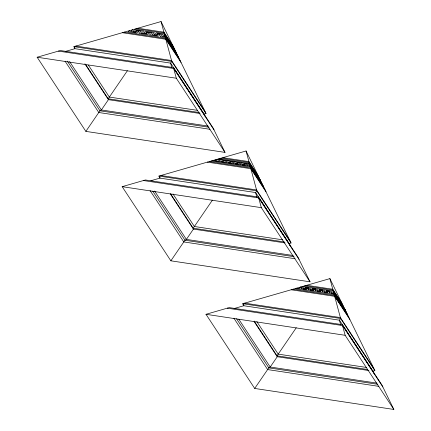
<?xml version="1.0" encoding="UTF-8"?>
<svg xmlns="http://www.w3.org/2000/svg" width="431" height="431" viewBox="0 0 431 431"><rect width="100%" height="100%" fill="white"/><g stroke="black" fill="none" stroke-linecap="round" stroke-linejoin="round"><path stroke-width="0.65" d="M177.281 55.006L178.913 58.093M214.04 160.44L218.038 159.389L217.267 159.276M85.855 131.385L225.009 152.385L213.016 127.856L173.445 67.602L60.383 50.54L37.152 57.231L85.855 131.385L99.954 110.789L101.366 109.959L108.418 99.663L108.181 98.78L85.715 64.58M127.404 70.7L108.181 98.78L199.364 112.539M170.865 260.814L310.018 281.815L298.026 257.285L258.455 197.037L145.392 179.975L122.162 186.666L170.865 260.814L184.964 240.223L186.381 239.394L193.427 229.093L193.19 228.209L170.73 194.009M212.413 200.135L193.19 228.209L284.379 241.969M254.699 388.45L393.848 409.45L381.861 384.921L342.289 324.672L229.227 307.605L205.991 314.296L254.699 388.45L268.799 367.853L270.21 367.023L277.262 356.728L277.02 355.844L254.193 321.084M296.242 327.765L277.02 355.844L367.541 369.502M129.591 30.612L128.212 31.781L137.047 33.117L138.954 31.49L135.426 30.957L136.061 30.418L141.363 31.215L138.814 33.381L147.644 34.717L149.557 33.09L146.023 32.557L146.659 32.018L151.96 32.815L149.412 34.981L158.247 36.317L160.154 34.69L156.625 34.157L157.261 33.618L162.557 34.415L160.014 36.581L165.31 37.384L166.549 39.264L164.777 35.39M132.737 29.707L130.62 31.506L135.916 32.309L136.552 31.765L133.023 31.231L134.93 29.61L143.765 30.94L141.217 33.106L146.518 33.909L147.154 33.365L143.62 32.831L145.533 31.21L154.363 32.54L151.814 34.706L157.116 35.509L157.751 34.965L154.217 34.432L156.13 32.81L164.421 34.06L167.32 40.051L169.178 42.874L166.086 36.597L169.173 41.301L171.032 45.697L172.885 48.52L169.792 42.243L172.885 46.952L174.744 51.343L176.597 54.171L173.504 47.889L175.169 50.427M164.54 34.502L162.417 36.306L165.132 36.716L165.466 37.222L164.928 35.94M204.084 114.102L206.018 113.542L161.054 21.55L73.933 46.64L74.935 48.681L170.601 63.12L204.084 114.102L205.226 116.44M65.253 51.472L74.935 48.681M289.099 243.531L291.033 242.976L246.063 150.979L158.947 176.069L159.944 178.116L255.615 192.555L289.099 243.531L290.526 246.451M150.909 180.718L159.944 178.116M372.928 371.166L374.862 370.606L329.898 278.615L242.777 303.704L243.779 305.746L339.445 320.185L372.928 371.166L374.07 373.505M234.098 308.537L243.779 305.746M249.948 165.407L248.832 165.633L247.48 163.834L249.608 164.157L251.688 167.32L251.817 168.494M250.05 165.8L249.102 165.989L250.147 166.15L251.844 168.731L249.624 164.179M137.823 28.241L163.915 32.18L173.046 46.079M135.884 28.796L164.152 33.063L174.043 48.127M124.268 32.142L165.579 38.375L180.039 60.394M122.334 32.702L165.816 39.264L181.036 62.436M75.872 46.079L171.538 60.518L205.021 111.5M58.444 51.1L173.682 68.491L214.013 129.898M37.152 57.231L176.301 78.232L225.009 152.385M197.716 110.395L109.355 97.061L88.382 65.129M200.097 113.498L108.418 99.663L84.869 63.81M208.092 126.067L101.366 109.959L69.596 61.59M209.024 127.253L99.954 110.789L67.344 61.143M210.042 129.3L98.78 112.507L65.043 61.148M222.832 157.671L248.924 161.609L258.056 175.514M220.898 158.231L249.161 162.498L259.058 177.556M218.722 158.856L249.43 163.489L260.179 179.856M211.459 160.946L250.325 166.813L263.928 187.523M209.283 161.577L250.594 167.81L265.054 189.823M207.343 162.131L250.831 168.693L266.051 191.865M160.882 175.514L256.547 189.952L290.036 240.929M143.458 180.53L258.692 197.921L299.028 259.327M122.162 186.666L261.315 207.667L310.018 281.815M282.725 239.83L194.365 226.49L173.025 193.998M285.112 242.933L193.427 229.093L170.25 193.799M293.102 255.497L186.381 239.394L154.61 191.019M294.039 256.682L184.964 240.223L152.725 191.132M295.052 258.729L183.789 241.936L150.058 190.577M306.667 285.306L332.754 289.244L341.885 303.144M304.728 285.861L332.996 290.128L342.887 305.191M302.551 286.491L333.26 291.124L344.013 307.492M296.743 288.161L299.448 288.517A2.893 1.142 -3 0 1 301.247 286.987L301.07 287.089A2.893 1.649 -37.5 0 0 300.445 287.224M295.289 288.581L334.154 294.448L347.758 315.158M293.112 289.206L334.424 295.445L348.884 317.458M291.178 289.767L334.661 296.329L349.88 319.5M344.412 308.973L344.762 309.022L347.009 313.623M244.711 303.144L340.382 317.582L373.866 368.564M227.288 308.165L342.526 325.556L382.857 386.963M205.991 314.296L345.145 335.296L393.848 409.45M366.555 367.46L278.2 354.126L256.854 321.634M368.941 370.563L277.262 356.728L254.08 321.434M376.936 383.132L270.21 367.023L238.812 319.22M377.868 384.317L268.799 367.853L236.554 318.762M378.887 386.365L267.624 369.572L233.888 318.213M164.599 34.722L167.169 40.207L170.261 44.91L167.163 38.634L169.022 41.457L170.875 45.853L173.968 50.562L170.875 44.285L172.729 47.108L174.587 51.504L177.68 56.208L174.587 49.931L175.918 51.957M260.927 181.392L259.521 179.242L261.709 183.558L261.628 182.819M263.179 185.993L262.07 183.725M206.018 113.542L171.775 61.407L161.054 21.55M291.033 242.976L256.79 190.836L246.063 150.979M374.862 370.606L340.619 318.471L329.898 278.615M212.914 160.531L213.108 160.833M74.671 47.76L73.933 46.64L171.775 61.407L170.601 63.12L171.71 67.252M160.052 177.755L158.947 176.069L256.79 190.836L255.615 192.555L256.881 197.274M243.881 305.385L242.777 303.704L340.619 318.471L339.445 320.185L340.716 324.909M341.26 304.281L340.722 303.289L341.314 304.415M338.788 300.515L338.243 299.523L338.841 300.649M336.315 296.754L335.771 295.758L337.43 299.039L334.747 293.775L336.369 296.884M342.289 324.672L345.145 335.296M258.455 197.037L261.315 207.667M173.445 67.602L176.301 78.232M344.552 309.113A2.893 2.548 68.4 0 1 344.935 309.76M333.562 291.976L334.957 295.273L333.977 293.78L331.38 293.333A2.893 1.142 -3 0 0 333.179 291.803L333.562 291.976M334.224 293.225L335.48 295.822L334.224 293.225M336.697 296.991L337.952 299.588L336.697 296.991M338.507 299.507C343.372 310.81 334.149 291.706 338.507 299.507M339.17 300.757L340.425 303.354L339.17 300.757M340.986 303.273C345.851 314.576 336.622 295.472 340.986 303.273M341.643 304.523L342.898 307.114L341.643 304.523M343.195 307.055L343.819 308.354L343.195 307.055M343.459 307.039C348.323 318.342 339.095 299.238 343.459 307.039M344.116 308.289L345.371 310.88L344.116 308.289M218.307 159.75L213.771 160.661L219.659 161.55L218.307 159.75M225.106 160.456L220.57 161.366L219.217 159.567L225.106 160.456M225.375 160.817L220.839 161.727L226.728 162.616L225.375 160.817M232.169 161.523L227.633 162.433L226.28 160.634L232.169 161.523M232.444 161.884L227.907 162.794L233.796 163.683L232.444 161.884M239.237 162.589L234.701 163.5L233.349 161.7L239.237 162.589M239.507 162.95L234.97 163.861L240.859 164.75L239.507 162.95M246.306 163.656L241.769 164.567L240.417 162.767L246.306 163.656M246.575 164.017L242.039 164.928L247.927 165.811L246.575 164.017M308.515 288.027L308.316 288.053A2.893 1.142 -3 0 0 306.516 289.584L303.117 289.072A2.893 1.142 -3 0 0 304.916 287.536L308.515 288.027M315.584 289.093L315.384 289.12A2.893 1.142 -3 0 0 313.579 290.65L310.18 290.138A2.893 1.142 -3 0 0 311.985 288.603L315.584 289.093M322.647 290.16L322.447 290.187A2.893 1.142 -3 0 0 320.648 291.717L317.248 291.205A2.893 1.142 -3 0 0 319.048 289.67L322.647 290.16M329.715 291.227L329.516 291.254A2.893 1.142 -3 0 0 327.716 292.784L324.317 292.266A2.893 1.142 -3 0 0 326.116 290.736L329.715 291.227M254.161 171.085L252.097 167.945L254.29 172.26L254.161 171.085M256.634 174.851L254.57 171.71L256.763 176.026L256.634 174.851M259.106 178.617L257.043 175.476L259.236 179.792L259.106 178.617M254.317 172.497L252.254 169.361L252.124 168.182L254.317 172.497M256.79 176.263L254.726 173.122L254.597 171.947L256.79 176.263M259.263 180.029L257.199 176.888L257.07 175.713L259.263 180.029M261.736 183.795L259.672 180.654L259.543 179.479L261.736 183.795M301.231 288.501A1.444 0.571 -3 0 0 303.602 288.075A1.444 0.571 -3 0 0 301.716 287.504A1.444 0.571 -3 0 0 301.231 288.501M305.24 288.797A0.722 0.286 -3 0 0 306.425 288.587A0.722 0.286 -3 0 0 305.482 288.301A0.722 0.286 -3 0 0 305.24 288.797M322.431 291.701A1.444 0.571 -3 0 0 324.796 291.275A1.444 0.571 -3 0 0 322.916 290.704A1.444 0.571 -3 0 0 322.431 291.701M308.3 289.567A1.444 0.571 -3 0 0 310.665 289.142A1.444 0.571 -3 0 0 308.785 288.571A1.444 0.571 -3 0 0 308.3 289.567M319.371 290.93A0.722 0.286 -3 0 0 320.556 290.72A0.722 0.286 -3 0 0 319.613 290.435A0.722 0.286 -3 0 0 319.371 290.93M326.439 291.997A0.722 0.286 -3 0 0 327.625 291.787A0.722 0.286 -3 0 0 326.682 291.501A0.722 0.286 -3 0 0 326.439 291.997M315.363 290.634A1.444 0.571 -3 0 0 317.733 290.208A1.444 0.571 -3 0 0 315.848 289.637A1.444 0.571 -3 0 0 315.363 290.634M329.499 292.768A1.444 0.571 -3 0 0 331.865 292.342A1.444 0.571 -3 0 0 329.979 291.771A1.444 0.571 -3 0 0 329.499 292.768M312.308 289.864A0.722 0.286 -3 0 0 313.488 289.654A0.722 0.286 -3 0 0 312.55 289.368A0.722 0.286 -3 0 0 312.308 289.864"/></g></svg>
